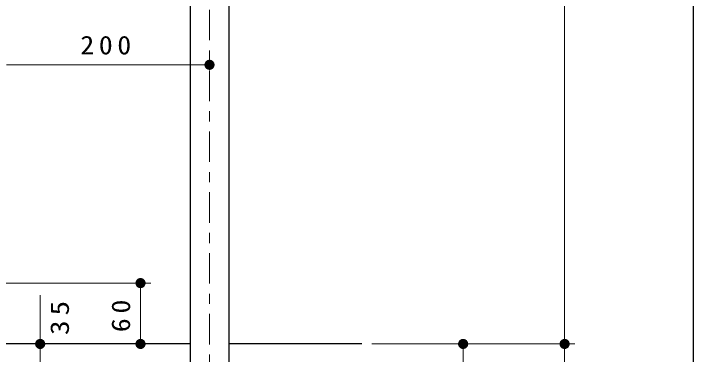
# Model space of a CAD drawing. Units: millimetres on the paper, with parts at other scales. Extents: x -537 to 0, y 0 to 257.
# Drawn here: x -67 to 0, y 120.6 to 154.2 of the extents above; entities that cross this region are included whole.
import ezdxf

# ---------------------------------------------------------------- set-up
doc = ezdxf.new("R2010")
doc.units = ezdxf.units.MM
doc.linetypes.add('USER2', pattern=[6, 3, -1, 1, -1])
doc.layers.add('1_10', color=7, linetype='Continuous', lineweight=13)
doc.layers.add('NAKAMURA図枠', color=7, linetype='Continuous', lineweight=13)
doc.styles.add('ＭＳ ゴシック', font='')
doc.styles.get('ＭＳ ゴシック').set_extended_font_data('MS Gothic')

# ---------------------------------------------------------------- blocks, each defined once
blk = doc.blocks.new('filled_dot')
at = {"color": 0, "linetype": 'Continuous', "lineweight": -2, "const_width": 1.25}
blk.add_lwpolyline([(-0.625, 0, 1), (0.625, 0, 1)], format="xyb", close=True, dxfattribs=at)

msp = doc.modelspace()

# ---------------------------------------------------------------- linework, layer by layer
at = {"layer": '1_10'}
for p, q in [((-12.696, 196.655), (-12.696, 121.655)), ((-67.696, 149.189), (-47.696, 149.189)), ((-67.996, 127.655), (-53.496, 127.655)), ((-54.496, 127.655), (-54.496, 121.655)), ((-64.386, 126.463), (-64.386, 118.154)), ((-31.696, 121.655), (-11.696, 121.655)), ((-22.696, 121.655), (-22.696, 116.655)), ((-12.696, 121.655), (-12.696, 76.655))]:
    msp.add_line(p, q, dxfattribs=at)
at = {"layer": '1_10', "color": 3, "lineweight": 25}
for p, q in [((-49.596, 166.612), (-49.596, 91.655)), ((-45.796, 166.612), (-45.796, 91.655)), ((-49.596, 121.655), (-67.819, 121.655)), ((-32.696, 121.655), (-45.796, 121.655))]:
    msp.add_line(p, q, dxfattribs=at)
at = {"layer": '1_10', "linetype": 'USER2'}
msp.add_line((-47.696, 166.612), (-47.696, 73.723), dxfattribs=at)
at = {"layer": 'NAKAMURA図枠', "color": 20, "lineweight": 25}
msp.add_line((0, 0), (0, 257), dxfattribs=at)

# ---------------------------------------------------------------- block references
at = {"layer": '1_10', "xscale": 0.4, "yscale": 0.4}
for p, rotation in [((-47.696, 149.189), 180), ((-54.496, 127.655), 270), ((-64.386, 121.655), 270), ((-54.496, 121.655), 90), ((-22.696, 121.655), 270), ((-12.696, 121.655), 90), ((-12.696, 121.655), 270)]:
    msp.add_blockref('filled_dot', p, dxfattribs=dict(at, rotation=rotation))

# ---------------------------------------------------------------- texts
at = {"layer": '1_10', "insert": (-57.696, 150.189), "char_height": 1.833, "attachment_point": 8, "style": 'ＭＳ ゴシック'}
msp.add_mtext('\\T1.33;\\W1.1;200', dxfattribs=at)
at = {"layer": '1_10', "char_height": 1.833, "rotation": 90, "style": 'ＭＳ ゴシック'}
for s, insert, attachment_point in [('\\T1.34;\\W1.15;35', (-63.386, 124.463), 2), ('\\T1.34;\\W1.1;60', (-55.496, 124.655), 8)]:
    msp.add_mtext(s, dxfattribs=dict(at, insert=insert, attachment_point=attachment_point))

doc.saveas('drawing.dxf')
